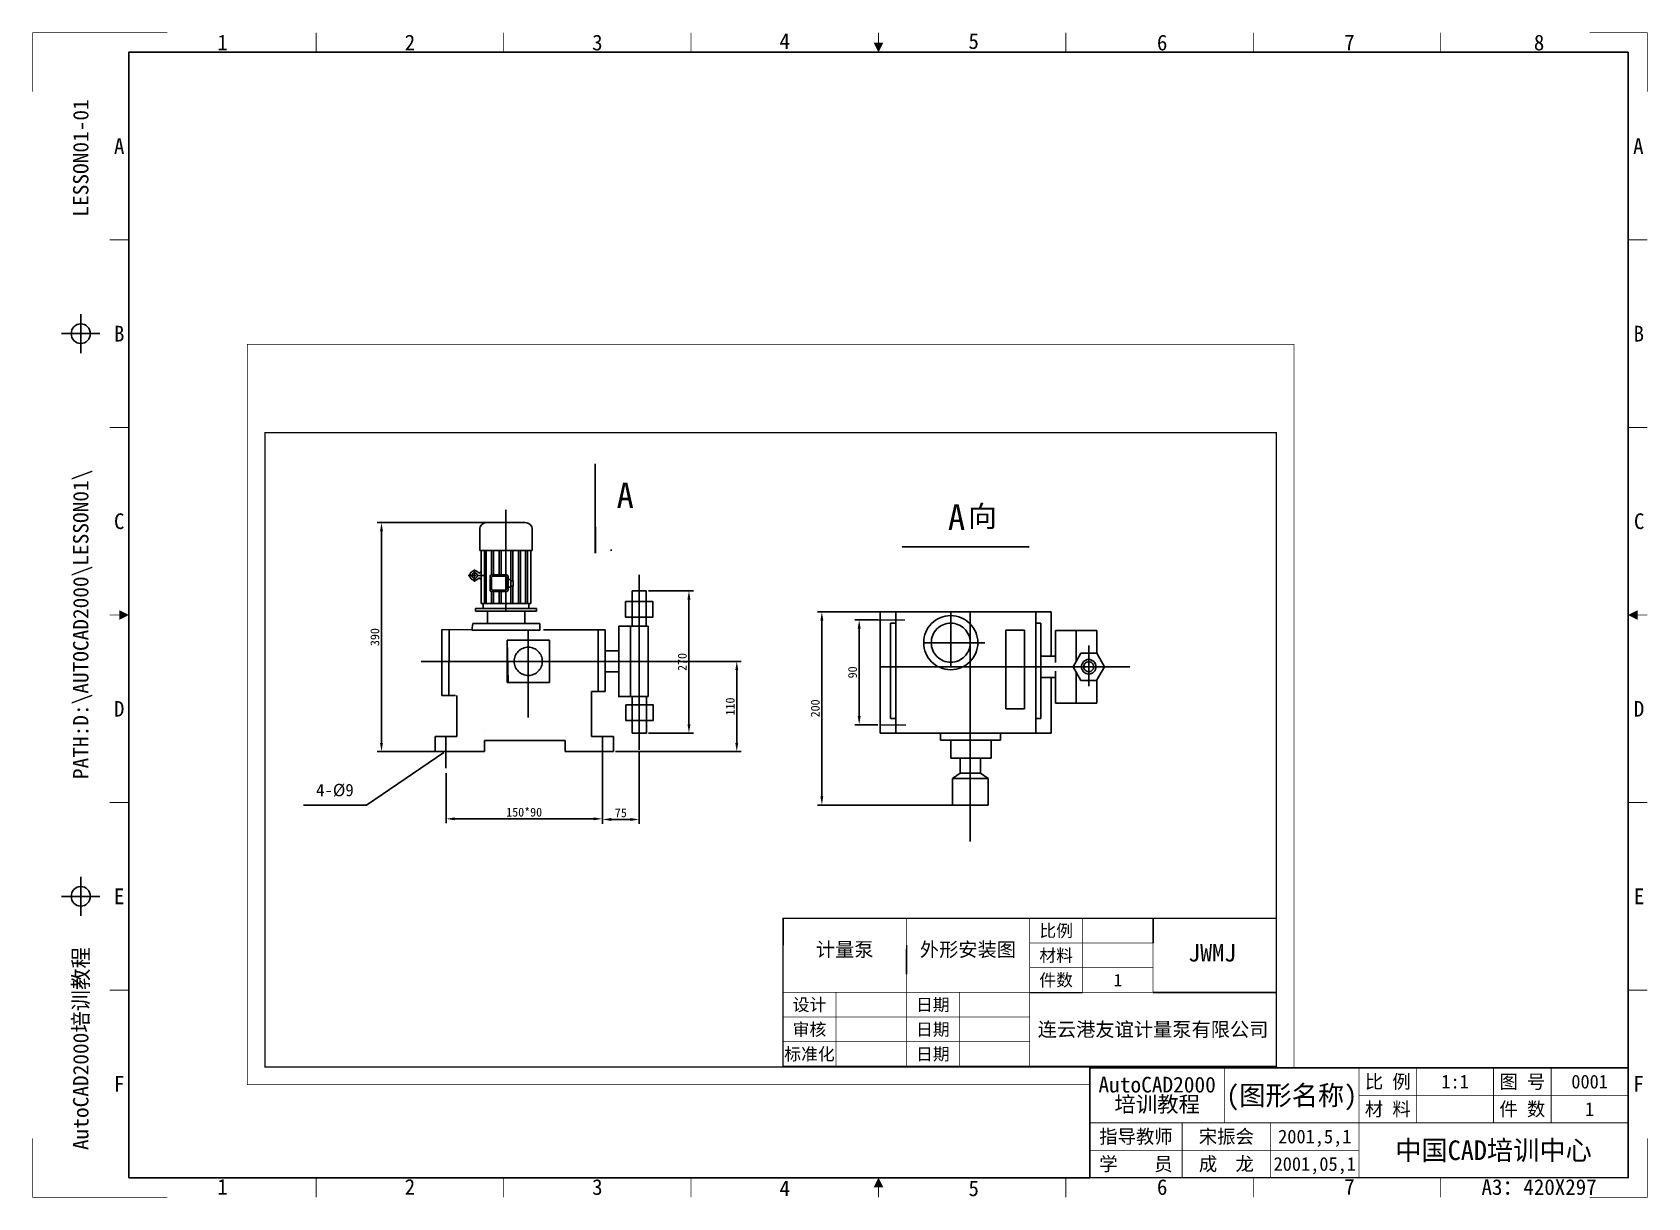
# Paper-space layout 'A3-Hor' of a CAD drawing. Header units: millimetres. Extents: x 0 to 402, y 0 to 290.
# The model-space entities are those that its viewports show. They can reach past a viewport. Long polylines and large blocks are cut down to what shows.
import ezdxf
from ezdxf.enums import TextEntityAlignment as Align

# ---------------------------------------------------------------- set-up
doc = ezdxf.new("R2010")
doc.units = ezdxf.units.MM
doc.header["$PDMODE"] = 35
doc.linetypes.add('CENTER', pattern=[0.82, 0.7, -0.04, 0.04, -0.04])
doc.layers.add('01-轮廓线', color=7, linetype='Continuous', lineweight=35)
doc.layers.add('04-标注', color=3, linetype='Continuous', lineweight=20)
for name, color, linetype in [('05-文字', 5, 'Continuous'), ('2', 4, 'Continuous'), ('5', 1, 'CENTER'), ('标题栏', 7, 'Continuous')]:
    doc.layers.add(name, color=color, linetype=linetype)
doc.layers.add('视口', color=6, linetype='Continuous', plot=False)
doc.styles.add('S', font='SimSun.ttf')
doc.styles.add('宋体', font='SimSun.ttf')
doc.dimstyles.new('ISO-25', dxfattribs={"dimtxt": 2.5, "dimasz": 2.5, "dimexe": 1.25, "dimexo": 0.625, "dimtad": 1, "dimtxsty": 'Standard', "dimcen": 2.5, "dimadec": 0, "dimazin": 0, "dimtfac": 1, "dimtmove": 0, "dimatfit": 3, "dimfxl": 0, "dimarcsym": 0})

# ---------------------------------------------------------------- blocks, each defined once
blk = doc.blocks.new('A3-Hor标题栏')
at = {"color": 1}
for p, q in [((12.5, 215.25), (12.5, 225.25)), ((17.5, 220.25), (7.5, 220.25)), ((12.5, 81.75), (12.5, 71.75)), ((17.5, 76.75), (7.5, 76.75))]:
    blk.add_line(p, q, dxfattribs=at)
at = {"const_width": 0.2}
for points in [[(35, 297), (0, 297), (0, 282)], [(73.75, 292), (73.75, 297)], [(122.5, 292), (122.5, 297)], [(171.25, 292), (171.25, 297)], [(220, 292), (220, 297)], [(268.75, 292), (268.75, 297)], [(317.5, 292), (317.5, 297)], [(366.25, 292), (366.25, 297)], [(420, 282), (420, 297), (405, 297)], [(25, 244.17), (20, 244.17)], [(415, 244.17), (420, 244.17)], [(25, 196.33), (20, 196.33)], [(415, 196.33), (420, 196.33)], [(25, 148.5), (20, 148.5)], [(415, 148.5), (420, 148.5)], [(25, 100.67), (20, 100.67)], [(415, 100.67), (420, 100.67)], [(25, 52.83), (20, 52.83)], [(415, 52.83), (420, 52.83)], [(310, 19), (310, 33)], [(345, 5), (345, 33)], [(360, 19), (360, 33)], [(380, 19), (380, 33)], [(395, 19), (395, 33)], [(345, 26), (415, 26)], [(275, 19), (415, 19)], [(299, 5), (299, 19)], [(322, 5), (322, 19)], [(0, 15), (0, 0), (35, 0)], [(405, 0), (420, 0), (420, 15)], [(275, 12), (345, 12)], [(73.75, 5), (73.75, 0)], [(122.5, 5), (122.5, 0)], [(171.25, 5), (171.25, 0)], [(220, 5), (220, 0)], [(268.75, 5), (268.75, 0)], [(317.5, 5), (317.5, 0)], [(325, 5), (320, 5)], [(366.25, 5), (366.25, 0)]]:
    blk.add_lwpolyline(points, dxfattribs=at)
for points in [[(220, 294.5, 2.5, 0, 0), (220, 292, 0, 0, 0)], [(22.5, 148.5, 2.5, 0, 0), (25, 148.5, 0, 0, 0)], [(417.5, 148.5, 2.5, 0, 0), (415, 148.5, 0, 0, 0)], [(220, 2.5, 2.5, 0, 0), (220, 5, 0, 0, 0)]]:
    blk.add_lwpolyline(points, format="xyseb")
for points, const_width in [([(415, 5), (415, 292), (25, 292), (25, 5)], 0.2), ([(275, 5), (415, 5), (415, 33), (275, 33)], 0.4)]:
    blk.add_lwpolyline(points, close=True, dxfattribs=dict(const_width=const_width))
for centre in [(12.5, 220.25), (12.5, 76.75)]:
    blk.add_circle(centre, 2.5)
at = {"style": 'S'}
for s, height, p in [('4', 4, (195.62, 294.86)), ('5', 4, (244.77, 294.86)), ('1', 4, (49.38, 294.5)), ('2', 4, (98.13, 294.5)), ('3', 4, (146.88, 294.5)), ('6', 4, (293.81, 294.5)), ('7', 4, (342.52, 294.5)), ('8', 4, (391.85, 294.5)), ('A', 4, (22.5, 268.08)), ('A', 4, (417.66, 268.08)), ('B', 4, (22.5, 220.25)), ('B', 4, (417.79, 220.25)), ('C', 4, (22.5, 172.42)), ('C', 4, (417.88, 172.42)), ('D', 4, (22.5, 124.58)), ('D', 4, (417.86, 124.58)), ('E', 4, (22.5, 76.75)), ('E', 4, (417.86, 76.75)), ('F', 4, (22.5, 28.92)), ('比 例', 3.5, (352.5, 29.5)), ('图 号', 3.5, (387.5, 29.5)), ('F', 4, (417.74, 28.92)), ('材 料', 3.5, (352.5, 22.5)), ('件 数', 3.5, (387.5, 22.5)), ('指导教师', 3.5, (287, 15.5)), ('学    员', 3.5, (287, 8.5)), ('1', 4, (49.38, 2.66)), ('2', 4, (98.13, 2.66)), ('3', 4, (146.88, 2.61)), ('4', 4, (195.62, 2.3)), ('5', 4, (244.77, 2.3)), ('6', 4, (293.81, 2.61)), ('7', 4, (342.52, 2.66)), ('A3：420X297', 4, (391.85, 2.61))]:
    blk.add_text(s, height=height, dxfattribs=at).set_placement(p, align=Align.MIDDLE_CENTER)
at = {"insert": (292.5, 26), "char_height": 4, "width": 35, "attachment_point": 5, "line_spacing_factor": 0.75}
blk.add_mtext('{\\f宋体|b0|i0|c134|p2;AutoCAD2000\\P培训教程}', dxfattribs=at)
at = {"color": 5, "style": '宋体'}
for tag, p in [('LESSON01-01', (12.5, 250.09)), ('PATH:D:\\AUTOCAD2000\\LESSON01\\', (12.5, 106.65)), ('AUTOCAD2000培训教程', (12.5, 12.05))]:
    blk.add_attdef(tag, text='', height=4, rotation=90, dxfattribs=at).set_placement(p, align=Align.MIDDLE_LEFT)
at = {"color": 5, "style": 'S'}
for tag, height, p in [('(图形名称)', 5, (327.5, 26)), ('(比例)', 3.5, (370, 29.5)), ('(图号)', 3.5, (405, 29.5)), ('(材料)', 3.5, (370, 22.5)), ('(件数)', 3.5, (405, 22.5)), ('(教师签名)', 3.5, (310.5, 15.5)), ('(日期1)', 3.5, (333.5, 15.5)), ('(单位名称)', 5, (380, 12)), ('(学员签名)', 3.5, (310.5, 8.5)), ('（日期2）', 3.5, (333.5, 8.5))]:
    blk.add_attdef(tag, text='', height=height, dxfattribs=at).set_placement(p, align=Align.MIDDLE_CENTER)
blk = doc.blocks.new('*D9')
at = {"color": 0, "lineweight": -2}
for p, q in [((87.29, 103.67), (87.29, 89.43)), ((131.66, 103.67), (131.66, 89.43)), ((129.16, 90.68), (89.79, 90.68))]:
    blk.add_line(p, q, dxfattribs=at)
at = {"color": 0}
for points in [[(89.79, 91.1), (89.79, 90.26), (87.29, 90.68)], [(129.16, 91.1), (129.16, 90.26), (131.66, 90.68)]]:
    blk.add_solid(points, dxfattribs=at)
at = {"layer": 'Defpoints', "color": 0}
for p in [(87.29, 104.29), (131.66, 104.29), (87.29, 90.68)]:
    blk.add_point(p, dxfattribs=at)
at = {"color": 0, "insert": (109.47, 92.56), "char_height": 2.5, "attachment_point": 5}
blk.add_mtext('\\A1;150*90', dxfattribs=at)
blk = doc.blocks.new('*D10')
at = {"color": 0, "lineweight": -2}
for p, q in [((131.66, 106.24), (131.66, 89.25)), ((142.13, 109.64), (142.13, 89.25)), ((139.63, 90.5), (134.16, 90.5))]:
    blk.add_line(p, q, dxfattribs=at)
at = {"color": 0}
for points in [[(134.16, 90.92), (134.16, 90.09), (131.66, 90.5)], [(139.63, 90.92), (139.63, 90.09), (142.13, 90.5)]]:
    blk.add_solid(points, dxfattribs=at)
at = {"layer": 'Defpoints', "color": 0}
for p in [(142.13, 110.27), (131.66, 106.87), (131.66, 90.5)]:
    blk.add_point(p, dxfattribs=at)
at = {"color": 0, "insert": (136.9, 92.38), "char_height": 2.5, "attachment_point": 5}
blk.add_mtext('\\A1;75', dxfattribs=at)
blk = doc.blocks.new('*D11')
at = {"color": 0, "lineweight": -2}
for p, q in [((151.04, 135.36), (171.05, 135.36)), ((169.8, 112.24), (169.8, 132.86)), ((135.4, 109.74), (171.05, 109.74))]:
    blk.add_line(p, q, dxfattribs=at)
at = {"color": 0}
for points in [[(169.39, 132.86), (170.22, 132.86), (169.8, 135.36)], [(169.39, 112.24), (170.22, 112.24), (169.8, 109.74)]]:
    blk.add_solid(points, dxfattribs=at)
at = {"layer": 'Defpoints', "color": 0}
for p in [(150.41, 135.36), (169.8, 135.36), (134.77, 109.74)]:
    blk.add_point(p, dxfattribs=at)
at = {"color": 0, "insert": (167.93, 122.55), "char_height": 2.5, "attachment_point": 5, "rotation": 90}
blk.add_mtext('\\A1;110', dxfattribs=at)
blk = doc.blocks.new('*D12')
at = {"color": 0, "lineweight": -2}
for p, q in [((144.76, 155.36), (157.48, 155.36)), ((156.23, 152.86), (156.23, 117.5)), ((144.77, 115), (157.48, 115))]:
    blk.add_line(p, q, dxfattribs=at)
at = {"color": 0}
for points in [[(155.81, 152.86), (156.65, 152.86), (156.23, 155.36)], [(155.81, 117.5), (156.65, 117.5), (156.23, 115)]]:
    blk.add_solid(points, dxfattribs=at)
at = {"layer": 'Defpoints', "color": 0}
for p in [(144.13, 155.36), (144.14, 115), (156.23, 115)]:
    blk.add_point(p, dxfattribs=at)
at = {"color": 0, "insert": (154.35, 135.18), "char_height": 2.5, "attachment_point": 5, "rotation": 90}
blk.add_mtext('\\A1;270', dxfattribs=at)
blk = doc.blocks.new('*D23')
at = {"color": 0, "lineweight": -2}
for p, q in [((103.68, 174.72), (67.74, 174.72)), ((68.99, 172.22), (68.99, 112.24)), ((86.32, 109.74), (67.74, 109.74))]:
    blk.add_line(p, q, dxfattribs=at)
at = {"color": 0}
for points in [[(68.57, 172.22), (69.4, 172.22), (68.99, 174.72)], [(68.57, 112.24), (69.4, 112.24), (68.99, 109.74)]]:
    blk.add_solid(points, dxfattribs=at)
at = {"layer": 'Defpoints', "color": 0}
for p in [(104.31, 174.72), (68.99, 109.74), (86.95, 109.74)]:
    blk.add_point(p, dxfattribs=at)
at = {"color": 0, "insert": (67.11, 142.23), "char_height": 2.5, "attachment_point": 5, "rotation": 90}
blk.add_mtext('\\A1;390', dxfattribs=at)
blk = doc.blocks.new('*D30')
at = {"color": 0, "lineweight": -2}
for p, q in [((235.43, 149.43), (192.7, 149.43)), ((193.95, 146.93), (193.95, 97.1)), ((235.45, 94.6), (192.7, 94.6))]:
    blk.add_line(p, q, dxfattribs=at)
at = {"color": 0}
for points in [[(193.53, 146.93), (194.36, 146.93), (193.95, 149.43)], [(193.53, 97.1), (194.36, 97.1), (193.95, 94.6)]]:
    blk.add_solid(points, dxfattribs=at)
at = {"layer": 'Defpoints', "color": 0}
for p in [(236.05, 149.43), (193.95, 94.6), (236.08, 94.6)]:
    blk.add_point(p, dxfattribs=at)
at = {"color": 0, "insert": (192.07, 122.01), "char_height": 2.5, "attachment_point": 5, "rotation": 90}
blk.add_mtext('\\A1;200', dxfattribs=at)
blk = doc.blocks.new('*D29')
at = {"layer": '04-标注', "color": 0, "lineweight": -2}
for p, q in [((209.85, 147.12), (203.29, 147.12)), ((204.54, 144.62), (204.54, 119.83)), ((209.85, 117.33), (203.29, 117.33))]:
    blk.add_line(p, q, dxfattribs=at)
at = {"layer": '04-标注', "color": 0}
for points in [[(204.12, 144.62), (204.96, 144.62), (204.54, 147.12)], [(204.12, 119.83), (204.96, 119.83), (204.54, 117.33)]]:
    blk.add_solid(points, dxfattribs=at)
at = {"layer": 'Defpoints', "color": 0}
for p in [(210.48, 147.12), (204.54, 117.33), (210.48, 117.33)]:
    blk.add_point(p, dxfattribs=at)
at = {"layer": '04-标注', "color": 0, "insert": (202.66, 132.23), "char_height": 2.5, "attachment_point": 5, "rotation": 90}
blk.add_mtext('\\A1;90', dxfattribs=at)

msp = doc.modelspace()

# ---------------------------------------------------------------- linework, layer by layer
at = {"color": 0}
for p, q in [((129.58, 191.364), (129.58, 173.511)), ((104.307, 149.612), (104.307, 178.373)), ((134.384, 166.911), (133.995, 166.911)), ((216.713, 167.872), (252.819, 167.872)), ((142.133, 145.36), (142.133, 159.854)), ((144.133, 155.36), (140.133, 155.36)), ((140.133, 155.36), (140.133, 145.36)), ((144.133, 150.36), (144.133, 155.36)), ((95.635, 150.306), (95.635, 149.612)), ((111.507, 149.612), (97.107, 149.612)), ((99.025, 149.612), (99.025, 146.126)), ((109.65, 146.126), (109.65, 149.612)), ((112.98, 149.612), (112.98, 150.306)), ((144.133, 145.36), (144.133, 150.36)), ((210.478, 149.43), (210.478, 114.949)), ((210.478, 149.43), (254.623, 149.43)), ((214.907, 149.43), (214.907, 114.949)), ((230.521, 149.43), (230.521, 133.816)), ((236.054, 149.43), (236.054, 114.949)), ((247.996, 149.43), (259.052, 149.43)), ((254.623, 149.43), (254.623, 114.949)), ((259.052, 139.399), (259.052, 149.43)), ((86.121, 125.684), (86.121, 144.353)), ((86.121, 144.353), (94.824, 144.313)), ((88.067, 125.684), (88.152, 144.344)), ((94.865, 146.126), (94.627, 144.221)), ((94.627, 144.221), (113.921, 144.221)), ((99.025, 146.126), (94.865, 146.126)), ((94.865, 146.126), (94.865, 146.126)), ((94.865, 146.126), (94.865, 146.126)), ((99.025, 146.126), (108.69, 146.126)), ((99.025, 146.126), (99.025, 146.126)), ((99.025, 146.126), (113.921, 146.126)), ((113.921, 146.126), (99.025, 146.126)), ((99.025, 146.126), (99.025, 146.126)), ((108.69, 146.126), (108.69, 146.126)), ((108.69, 146.126), (108.69, 146.126)), ((108.69, 146.126), (109.65, 146.126)), ((110.641, 144.313), (110.641, 119.461)), ((113.921, 144.221), (113.921, 146.126)), ((114.923, 144.313), (132.438, 144.313)), ((132.438, 144.313), (127.438, 144.313)), ((132.438, 144.313), (130.438, 144.313)), ((130.492, 126.851), (130.492, 144.313)), ((132.438, 144.313), (132.438, 126.851)), ((132.438, 144.313), (132.438, 142.313)), ((136.369, 145.36), (136.369, 125.204)), ((136.369, 145.36), (144.633, 145.36)), ((139.64, 145.36), (139.64, 125.36)), ((142.133, 145.36), (144.133, 145.36)), ((142.133, 145.36), (142.133, 110.27)), ((144.633, 145.36), (144.633, 125.36)), ((213.467, 146.22), (213.467, 119.166)), ((213.467, 146.22), (213.467, 119.166)), ((213.467, 146.22), (214.907, 146.22)), ((213.467, 146.22), (213.467, 119.166)), ((254.623, 146.22), (256.063, 146.22)), ((256.063, 146.22), (256.063, 119.166)), ((260.271, 144.136), (269.961, 144.136)), ((260.271, 144.136), (260.271, 135.025)), ((266.13, 144.136), (266.13, 135.407)), ((267.978, 144.136), (271.989, 144.136)), ((271.989, 144.136), (271.989, 138.278)), ((104.641, 129.36), (104.641, 141.36)), ((104.641, 141.36), (116.641, 141.36)), ((104.908, 129.36), (104.641, 141.36)), ((104.908, 141.36), (116.641, 141.36)), ((116.641, 129.36), (116.641, 141.36)), ((116.641, 141.36), (116.641, 129.36)), ((132.438, 138.36), (136.369, 138.36)), ((230.521, 140.647), (222.841, 140.647)), ((230.521, 140.647), (240.2, 140.647)), ((259.052, 141.7), (259.052, 139.399)), ((259.052, 140.55), (259.052, 136.854)), ((269.69, 133.816), (269.69, 139.858)), ((269.69, 139.858), (269.69, 128.319)), ((271.989, 138.938), (271.989, 137.587)), ((153.845, 135.36), (80.282, 135.36)), ((80.282, 135.36), (144.633, 135.36)), ((210.478, 133.816), (281.302, 133.816)), ((256.063, 136.854), (260.271, 136.854)), ((265.215, 133.817), (274.164, 133.815)), ((267.978, 133.816), (277.383, 133.816)), ((104.641, 129.36), (116.641, 129.36)), ((116.641, 129.36), (104.908, 129.36)), ((132.438, 132.36), (136.369, 132.36)), ((256.063, 130.803), (260.271, 130.803)), ((259.052, 123.914), (259.052, 130.803)), ((260.271, 132.607), (260.271, 123.496)), ((266.13, 132.23), (266.13, 123.496)), ((271.989, 130.053), (271.989, 127.484)), ((271.989, 129.354), (271.989, 123.496)), ((90.013, 125.684), (86.121, 125.684)), ((90.402, 118.295), (90.402, 125.684)), ((90.402, 125.684), (90.402, 114.016)), ((132.438, 126.851), (128.546, 126.851)), ((128.546, 126.851), (128.546, 114.016)), ((136.369, 125.36), (144.633, 125.36)), ((140.143, 115.002), (140.143, 125.36)), ((144.143, 124.025), (144.143, 125.36)), ((144.143, 125.002), (144.143, 115.002)), ((236.054, 124.922), (236.054, 84.261)), ((259.052, 126.049), (259.052, 124.997)), ((259.052, 114.949), (259.052, 126.049)), ((260.271, 123.496), (269.961, 123.496)), ((267.978, 123.496), (271.989, 123.496)), ((98.186, 116.016), (98.186, 116.016)), ((144.143, 115.002), (140.143, 115.002)), ((210.478, 114.949), (254.623, 114.949)), ((213.467, 119.166), (214.907, 119.166)), ((227.638, 113.029), (227.638, 114.949)), ((227.638, 114.949), (227.638, 114.949)), ((244.664, 113.029), (244.664, 114.949)), ((254.623, 119.166), (256.063, 119.166)), ((254.623, 114.949), (259.052, 114.949)), ((84.174, 114.016), (84.174, 114.016)), ((84.174, 109.738), (84.174, 114.016)), ((90.402, 114.016), (84.174, 114.016)), ((87.288, 114.016), (87.288, 105.071)), ((98.186, 112.877), (98.186, 109.738)), ((98.186, 112.877), (121.15, 112.877)), ((121.15, 114.016), (121.15, 114.016)), ((121.15, 109.738), (121.15, 112.877)), ((128.546, 114.016), (134.773, 114.016)), ((131.659, 114.016), (131.659, 104.293)), ((134.773, 114.016), (134.773, 109.738)), ((227.638, 113.029), (244.664, 113.029)), ((230.521, 113.029), (230.521, 111.135)), ((230.521, 111.135), (230.521, 107.928)), ((241.968, 107.928), (241.968, 113.029)), ((86.663, 109.544), (64.713, 94.57)), ((98.186, 109.738), (84.174, 109.738)), ((134.773, 109.738), (121.15, 109.738)), ((230.521, 107.928), (241.968, 107.928)), ((233.174, 107.928), (233.174, 103.674)), ((238.934, 107.928), (238.934, 103.674)), ((231.035, 102.084), (233.174, 103.674)), ((233.174, 103.674), (238.934, 103.674)), ((238.934, 103.674), (241.117, 102.084)), ((64.713, 94.57), (46.809, 94.57))]:
    msp.add_line(p, q, dxfattribs=at)
for points, const_width in [([(30.938, 15.253), (327.938, 15.253), (327.938, 225.253), (30.938, 225.253)], 0.2), ([(35.938, 20.253), (322.938, 20.253), (322.938, 200.253), (35.938, 200.253)], 0.4), ([(182.938, 20.453), (322.938, 20.453), (322.938, 62.453), (182.938, 62.453)], 0.4)]:
    msp.add_lwpolyline(points, close=True, dxfattribs=dict(const_width=const_width))
for points in [[(138.235, 152.367), (145.968, 152.367), (145.968, 147.876), (138.235, 147.876)], [(246.184, 144.158), (251.406, 144.158), (251.406, 121.925), (246.184, 121.925)], [(138.339, 123.022), (146.073, 123.022), (146.073, 118.531), (138.339, 118.531)], [(231.035, 102.084), (241.117, 102.084), (241.117, 94.6), (231.035, 94.6)]]:
    msp.add_lwpolyline(points, close=True, dxfattribs=at)
msp.add_lwpolyline([(217.938, 62.453, 0.2, 0.2, 0), (217.938, 20.453, 0.2, 0.2, 0)], format="xyseb")
at = {"const_width": 0.2}
for points in [[(252.938, 62.453), (252.938, 20.453)], [(267.938, 62.453), (267.938, 41.453)], [(287.938, 62.453), (287.938, 41.453)], [(287.938, 55.453), (252.938, 55.453)], [(287.938, 48.453), (252.938, 48.453)], [(322.938, 41.453), (182.938, 41.453)], [(197.938, 41.453), (197.938, 20.453)], [(232.938, 41.453), (232.938, 20.453)], [(252.938, 34.453), (182.938, 34.453)], [(252.938, 27.453), (182.938, 27.453)]]:
    msp.add_lwpolyline(points, dxfattribs=at)
at = {"color": 0}
for centre, radius in [((230.521, 140.647), 7.68), ((230.521, 140.647), 5.534), ((230.521, 140.647), 5.534), ((110.641, 135.36), 4), ((269.69, 133.82), 2.071), ((269.69, 133.82), 1.409)]:
    msp.add_circle(centre, radius, dxfattribs=at)
at = {"layer": '01-轮廓线', "color": 0}
msp.add_line((129.58, 173.511), (129.58, 166.072), dxfattribs=at)
at = {"layer": '04-标注'}
msp.add_line((322.938, 200.253), (322.938, 200.253), dxfattribs=at)
at = {"layer": '04-标注', "color": 0}
for p, q in [((209.853, 147.118), (217.476, 147.118)), ((210.478, 117.333), (217.736, 117.333)), ((182.938, 62.453), (182.938, 62.453)), ((182.938, 62.453), (182.938, 54.828)), ((217.938, 54.828), (217.938, 50.136)), ((217.938, 54.828), (217.938, 46.598)), ((217.938, 50.136), (217.938, 46.598)), ((252.938, 41.453), (267.938, 41.453)), ((252.938, 41.453), (267.938, 41.453))]:
    msp.add_line(p, q, dxfattribs=at)
at = {"layer": '05-文字', "color": 0}
for p, q in [((287.938, 55.453), (287.938, 62.453)), ((217.938, 53.673), (217.938, 46.598)), ((322.938, 41.453), (287.938, 41.453))]:
    msp.add_line(p, q, dxfattribs=at)
at = {"layer": '2', "color": 0}
for p, q in [((98.834, 174.716), (104.307, 174.716)), ((109.78, 174.716), (104.307, 174.716)), ((96.85, 166.762), (96.85, 172.732)), ((111.764, 166.762), (111.764, 172.732)), ((96.85, 166.762), (104.307, 166.762)), ((97.284, 151.777), (97.284, 166.762)), ((98.172, 166.762), (98.172, 151.777)), ((98.721, 151.777), (98.721, 166.762)), ((100.175, 166.762), (100.175, 159.91)), ((100.723, 159.913), (100.723, 166.762)), ((102.402, 166.762), (102.402, 159.913)), ((102.95, 159.913), (102.95, 166.762)), ((111.764, 166.762), (104.307, 166.762)), ((105.664, 158.171), (105.664, 166.762)), ((106.212, 166.762), (106.212, 158.171)), ((107.891, 151.777), (107.891, 166.762)), ((108.44, 166.762), (108.44, 151.777)), ((109.894, 151.777), (109.894, 166.762)), ((110.442, 166.762), (110.442, 151.777)), ((111.33, 151.777), (111.33, 166.762)), ((96.618, 160.349), (97.284, 160.782)), ((96.618, 159.042), (97.284, 158.608)), ((99.794, 159.48), (99.794, 155.565)), ((104.458, 159.913), (100.228, 159.913)), ((100.228, 159.22), (100.228, 155.825)), ((104.198, 159.48), (100.488, 159.48)), ((104.458, 155.825), (104.458, 159.22)), ((104.892, 155.565), (104.892, 159.48)), ((104.892, 158.563), (105.651, 158.563)), ((105.651, 156.377), (104.892, 156.377)), ((105.651, 158.563), (105.651, 156.377)), ((105.651, 158.171), (106.354, 158.171)), ((106.354, 156.671), (105.651, 156.671)), ((105.664, 151.777), (105.664, 156.671)), ((106.212, 156.671), (106.212, 151.777)), ((106.354, 158.171), (106.354, 156.671)), ((97.284, 151.777), (111.33, 151.777)), ((97.852, 150.306), (97.852, 151.777)), ((100.175, 155.135), (100.175, 151.777)), ((100.228, 155.132), (104.458, 155.132)), ((100.488, 155.565), (104.198, 155.565)), ((100.723, 151.777), (100.723, 155.132)), ((102.402, 155.092), (102.402, 151.777)), ((102.95, 151.777), (102.95, 155.092)), ((110.762, 150.306), (110.762, 151.777)), ((95.635, 150.306), (112.98, 150.306)), ((95.635, 149.612), (112.98, 149.612)), ((265.213, 133.821), (267.453, 137.695)), ((271.929, 137.693), (267.453, 137.695)), ((274.164, 133.815), (271.929, 137.693)), ((267.449, 129.943), (265.213, 133.821)), ((274.164, 133.815), (271.924, 129.941)), ((267.449, 129.943), (271.924, 129.941))]:
    msp.add_line(p, q, dxfattribs=at)
msp.add_circle((95.423, 159.695), 0.768, dxfattribs=at)
for centre, radius, start, end in [((98.834, 172.732), 1.984, 90, 180), ((109.78, 172.732), 1.984, 0, 90), ((95.423, 159.695), 1.362, 28.65939, 331.34061), ((100.228, 159.48), 0.434, 90, 180), ((100.488, 159.22), 0.26, 90, 180), ((104.198, 159.22), 0.26, 360, 90), ((104.458, 159.48), 0.434, 0, 90), ((100.228, 155.565), 0.434, 180, 270), ((100.488, 155.825), 0.26, 180, 270), ((104.198, 155.825), 0.26, 270, 360), ((104.458, 155.565), 0.434, 270, 0)]:
    msp.add_arc(centre, radius, start, end, dxfattribs=at)
at = {"layer": '5', "color": 0}
for p, q in [((95.423, 157.934), (95.423, 161.61)), ((93.574, 159.695), (98.271, 159.695))]:
    msp.add_line(p, q, dxfattribs=at)

# ---------------------------------------------------------------- texts
at = {"color": 0, "style": 'S'}
for s, height, p in [('A', 7.2, (138.141, 182.437)), ('A', 7.2, (232.165, 176.262)), ('向', 6, (239.553, 176.518)), ('4-%%C9', 3.5, (55.761, 98.848)), ('JWMJ', 5, (304.698, 52.717))]:
    msp.add_text(s, height=height, dxfattribs=at).set_placement(p, align=Align.MIDDLE_CENTER)
at = {"style": 'S'}
for s, height, p in [('比例', 3.5, (260.438, 58.953)), ('材料', 3.5, (260.438, 51.953)), ('件数', 3.5, (260.438, 44.953)), ('设计', 3.5, (190.438, 37.953)), ('日期', 3.5, (225.438, 37.953)), ('审核', 3.5, (190.438, 30.953)), ('日期', 3.5, (225.438, 30.953)), ('连云港友谊计量泵有限公司', 4, (287.938, 30.953)), ('标准化', 3.5, (190.438, 23.953)), ('日期', 3.5, (225.438, 23.953))]:
    msp.add_text(s, height=height, dxfattribs=at).set_placement(p, align=Align.MIDDLE_CENTER)
at = {"layer": '04-标注', "color": 0, "style": 'S'}
for s, height, p in [('计量泵', 4, (200.438, 53.617)), ('外形安装图', 4, (235.406, 53.617)), ('1', 3.5, (277.938, 44.953))]:
    msp.add_text(s, height=height, dxfattribs=at).set_placement(p, align=Align.MIDDLE_CENTER)

# ---------------------------------------------------------------- dimensions: what is measured, and where the dimension line sits
at = {"color": 0}
for base, p1, p2, text, picture, middle in [((68.988, 109.738), (104.307, 174.716), (86.948, 109.738), '390', '*D23', (67.113, 142.227)), ((156.229, 115.002), (144.133, 155.36), (144.143, 115.002), '270', '*D12', (154.354, 135.181)), ((193.947, 94.6), (236.054, 149.43), (236.076, 94.6), '200', '*D30', (192.072, 122.015)), ((169.804, 135.36), (134.773, 109.738), (150.411, 135.36), '110', '*D11', (167.929, 122.549))]:
    dim = msp.add_linear_dim(base=base, p1=p1, p2=p2, angle=90, text=text, dimstyle='ISO-25', override={"dimtp": -0.009, "dimtm": 0.034, "dimtfac": 0.5, "dimtolj": 1}, dxfattribs=at)
    dim.commit()
    dim.dimension.update_dxf_attribs({"geometry": picture, "text_midpoint": middle})
for base, p1, p2, text, picture, middle in [((131.659, 90.504), (142.133, 110.27), (131.659, 106.866), '75', '*D10', (136.896, 92.379)), ((87.288, 90.681), (131.659, 104.293), (87.288, 104.293), '150*90', '*D9', (109.474, 92.556))]:
    dim = msp.add_linear_dim(base=base, p1=p1, p2=p2, text=text, dimstyle='ISO-25', override={"dimtp": -0.009, "dimtm": 0.034, "dimtfac": 0.5, "dimtolj": 1}, dxfattribs=at)
    dim.commit()
    dim.dimension.update_dxf_attribs({"geometry": picture, "text_midpoint": middle})
at = {"layer": '04-标注', "color": 0}
dim = msp.add_linear_dim(base=(204.54, 117.333), p1=(210.478, 147.118), p2=(210.478, 117.333), angle=90, text='90', dimstyle='ISO-25', override={"dimtp": -0.009, "dimtm": 0.034, "dimtfac": 0.5, "dimtolj": 1}, dxfattribs=at)
dim.commit()
dim.dimension.update_dxf_attribs({"geometry": '*D29', "text_midpoint": (202.665, 132.225)})

psp = doc.layouts.new('A3-Hor')

# ---------------------------------------------------------------- linework, layer by layer
at = {"layer": '视口'}
psp.add_lwpolyline([(23.89, 4.87), (262.84, 4.87), (262.84, 32.16), (396.65, 32.16), (396.65, 284.58), (23.89, 284.58)], close=True, dxfattribs=at)

# ---------------------------------------------------------------- block references
at = {"layer": '标题栏', "xscale": 0.9557857142857142, "yscale": 0.9745791245791245}
psp.add_blockref('A3-Hor标题栏', (0, 0), dxfattribs=at).add_auto_attribs({'PATH:D:\\AUTOCAD2000\\LESSON01\\': 'PATH:D:\\AUTOCAD2000\\LESSON01\\', 'AUTOCAD2000培训教程': 'AutoCAD2000培训教程', 'LESSON01-01': 'LESSON01-01', '(图形名称)': '(图形名称)', '(日期1)': '2001,5,1', '（日期2）': '2001,05,1', '(学员签名)': '成  龙', '(教师签名)': '宋振会', '(图号)': '0001', '(件数)': '1', '(单位名称)': '中国CAD培训中心', '(比例)': '1:1'})

# ---------------------------------------------------------------- viewports
at = {"layer": '视口'}
vp = psp.add_viewport(center=(210.27, 144.72), size=(372.76, 279.7042), view_center_point=(210, 148.5), view_height=319.24325, dxfattribs=at)
vp.dxf.flags = 0x10000  # cut along an outline
vp.dxf.clipping_boundary_handle = psp.add_lwpolyline([(23.89, 4.87), (262.84, 4.87), (262.84, 32.16), (396.65, 32.16), (396.65, 284.58), (23.89, 284.58)], format="xyb", close=True, dxfattribs={"invisible": 1}).dxf.handle

doc.saveas('drawing.dxf')
